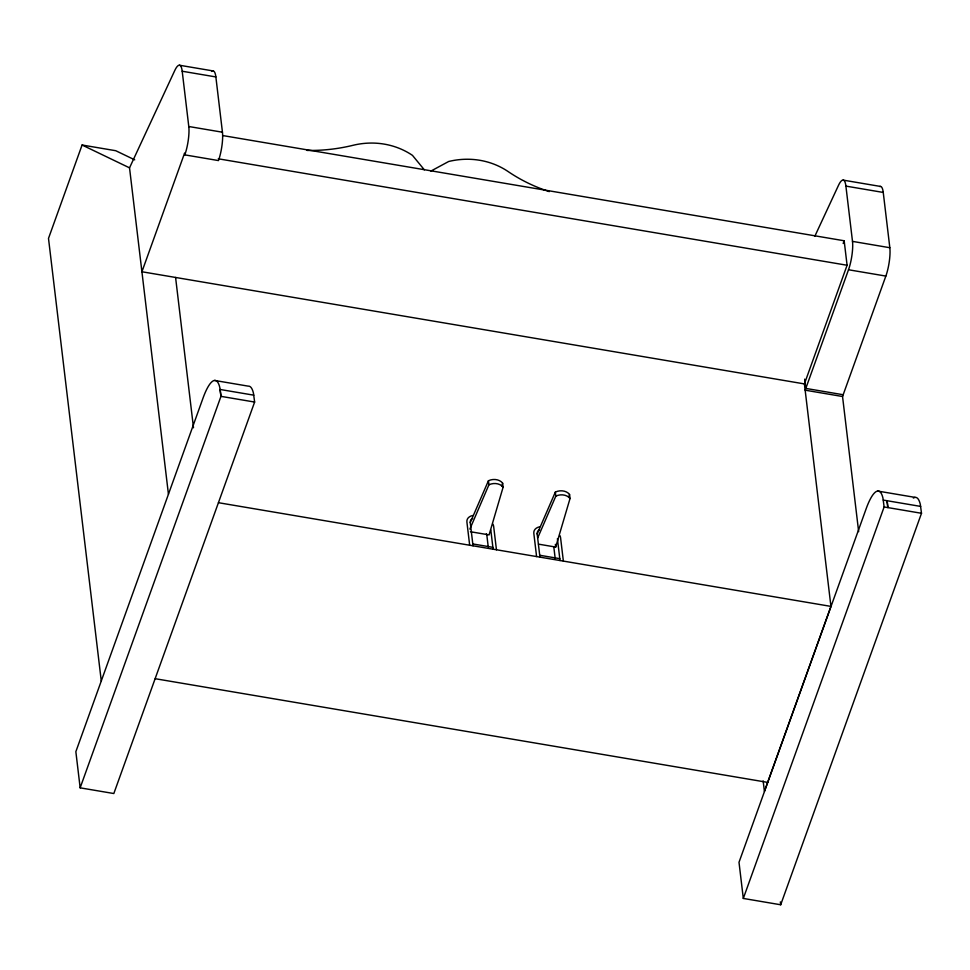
<?xml version="1.0" encoding="UTF-8"?>
<svg xmlns="http://www.w3.org/2000/svg" width="970" height="970" viewBox="0 0 970 970"><rect width="100%" height="100%" fill="white"/><g stroke="black" fill="none" stroke-linecap="round" stroke-linejoin="round"><path stroke-width="1.45" d="M501.817 486.006L502.63 483.157A10.464 8.027 -6.8 0 0 488.431 480.756L470.256 522.612L473.02 545.807M470.438 531.73L489.074 534.894L503.115 487.195L502.63 483.157M568.735 497.343L569.548 494.482A10.464 8.027 -6.8 0 0 555.349 492.081L537.174 533.949L539.938 557.132M569.548 494.482L570.033 498.519L555.689 547.068L538.483 544.146M134.721 159.844L115.745 150.714L82.086 145.015L48.5 238.402L101.28 680.988M80.158 787.834L220.966 396.354L219.802 387.527A50.767 11.676 -80.4 0 0 202.985 398.197L75.854 751.677L80.158 787.834L113.829 793.533L254.625 402.053L253.461 393.226A50.767 11.676 -80.4 0 0 248.235 386.145L214.576 380.446M469.868 529.074L488.916 484.794L488.431 480.756M843.185 243.494L844.167 240.766L222.809 135.57M763.147 780.886L764.409 791.387L830.938 606.395L804.409 383.914L847.089 265.259L844.167 240.766M814.885 236.134L838.456 185.428A25.766 5.917 -80.4 0 1 845.901 186.107L852.497 241.385A20.394 4.692 -80.4 0 1 848.507 269.757L805.161 390.183L842.542 396.512L858.656 531.645M842.542 396.512L885.852 276.074A20.394 4.692 -80.4 0 0 889.829 247.714L883.246 192.436A25.766 5.917 -80.4 0 0 879.754 186.531M743.311 898.438L884.119 506.958L882.955 498.131A50.767 11.676 -80.4 0 0 866.137 508.801L739.007 862.294L743.311 898.438L780.692 904.768L921.5 513.288L920.336 504.461A50.767 11.676 -80.4 0 0 913.34 498.059M537.659 537.986L555.834 496.119L555.349 492.081M168.44 494.239L129.531 167.846L174.758 70.543A25.766 5.917 -80.4 0 1 182.202 71.234L215.861 76.933L222.445 132.211A20.394 4.692 -80.4 0 1 218.468 160.571L184.809 154.873L184.603 153.09L141.923 271.758L804.409 383.914M430.886 171.084L448.673 161.493A75.587 70.689 -29 0 1 508.147 171.569A173.497 162.245 -29 0 0 549.299 191.611M179.414 65.232L213.073 70.931M843.112 180.105L880.457 186.434M845.901 186.107L883.246 192.436M182.202 71.234L188.786 126.512L222.445 132.211M852.497 241.385L889.829 247.714M218.262 158.789L847.089 265.259M848.507 269.757L885.852 276.074M843.172 394.741L805.791 388.412L804.688 379.149M877.729 491.062L915.11 497.392M883.294 500.083L920.675 506.413M253.8 395.178L220.141 389.479L220.966 396.354L254.625 402.053M884.119 506.958L921.5 513.288M472.802 543.94L492.881 547.335M539.72 555.264L559.799 558.659M218.456 502.702L830.938 606.395M155.236 678.709L767.646 782.378M82.086 145.015L129.531 167.846M424.339 169.811L412.468 155.37A75.587 70.689 -29 0 0 353.007 145.306A173.497 162.245 -29 0 1 307.053 150.423M780.353 901.882L780.692 904.768M563.364 561.096L560.599 537.913A13.944 8.354 19.8 0 0 559.872 535.537M557.41 538.689L560.017 560.527M555.374 544.364L555.689 547.068M553.809 546.91L555.167 558.284M536.592 556.562L533.827 533.379A13.944 8.354 19.8 0 1 539.611 526.819M496.446 549.772L493.681 526.577A13.944 8.354 19.8 0 0 492.954 524.2M490.82 530.057L493.099 549.202M488.249 546.947L486.891 535.586A10.464 6.269 19.8 0 0 486.346 533.803M469.674 545.237L466.909 522.054A13.944 8.354 19.8 0 1 472.693 515.494M175.582 277.456L193.503 427.782M188.786 126.512A20.394 4.692 -80.4 0 1 184.809 154.873M211.63 71.453A25.766 5.917 -80.4 0 1 215.861 76.933M537.174 533.949A10.464 6.269 19.8 0 1 539.562 529.729M470.256 522.612A10.464 6.269 19.8 0 1 472.632 518.404M488.916 484.794A10.464 8.027 -6.8 0 1 503.115 487.195M555.834 496.119A10.464 8.027 -6.8 0 1 570.033 498.519M887.392 502.787L887.016 500.714L887.841 507.589L887.392 502.787"/></g></svg>
